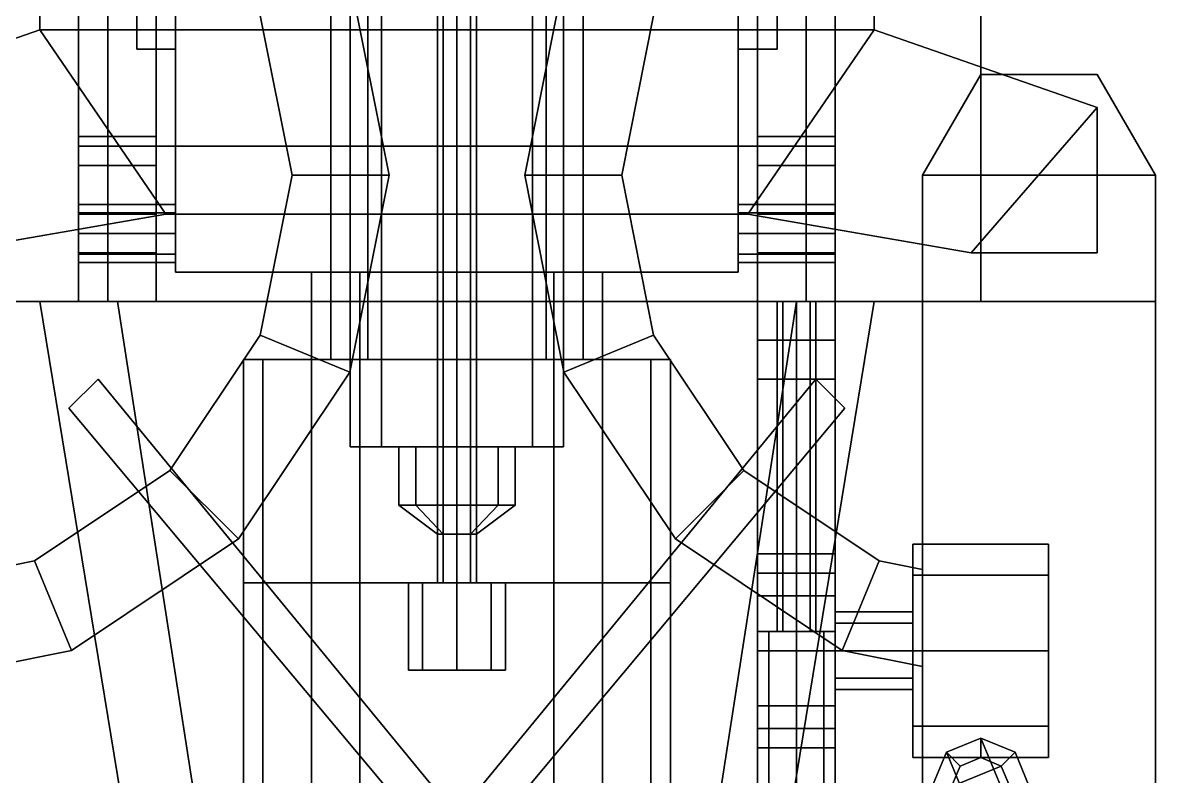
# Model space of a CAD drawing. Header units: millimetres. Extents: x -1.4 to 1.4, y -4.7 to 34.3.
# Drawn here: x -0.448 to 0.72, y -0.989 to -0.213 of the extents above; entities that cross this region are included whole.
import ezdxf

# ---------------------------------------------------------------- set-up
doc = ezdxf.new("R2010")
doc.units = ezdxf.units.MM
for name, color, linetype in [('barrel', 1, 'Continuous'), ('limber', 2, 'Continuous'), ('sleeve', 5, 'Continuous'), ('trail1', 6, 'Continuous'), ('trail2', 6, 'Continuous'), ('turret', 2, 'Continuous')]:
    doc.layers.add(name, color=color, linetype=linetype)

msp = doc.modelspace()

# ---------------------------------------------------------------- linework, layer by layer
for points in [[(-0.43, 0.27, 0.4), (-0.43, -0.22, 0.4), (-0.43, -0.22, 0.91), (-0.43, 0.27, 0.91)], [(0.43, 0.27, 0.4), (0.43, -0.22, 0.4), (-0.43, -0.22, 0.4), (-0.43, 0.27, 0.4)], [(-0.43, 0.27, 0.91), (-0.43, -0.22, 0.91), (0.43, -0.22, 0.91), (0.43, 0.27, 0.91)], [(0.43, -0.22, 0.91), (0.43, -0.22, 0.4), (0.43, 0.27, 0.4), (0.43, 0.27, 0.91)], [(-0.43, -0.22, 0.82), (-0.43, -0.22, 0.49), (-0.66, -0.3, 0.49), (-0.66, -0.3, 0.82)], [(-0.43, -0.22, 0.82), (-0.66, -0.3, 0.82), (-0.53, -0.45, 0.82), (-0.3, -0.41, 0.82)], [(-0.66, -0.3, 0.49), (-0.43, -0.22, 0.49), (-0.3, -0.41, 0.49), (-0.53, -0.45, 0.49)], [(-0.43, -0.22, 0.91), (-0.43, -0.22, 0.82), (-0.3, -0.41, 0.82), (-0.3, -0.41, 0.91)], [(-0.43, -0.22, 0.49), (-0.43, -0.22, 0.4), (-0.3, -0.41, 0.4), (-0.3, -0.41, 0.49)], [(-0.43, -0.22, 0.91), (-0.3, -0.41, 0.91), (0.3, -0.41, 0.91), (0.43, -0.22, 0.91)], [(-0.3, -0.41, 0.4), (-0.43, -0.22, 0.4), (0.43, -0.22, 0.4), (0.3, -0.41, 0.4)], [(0.43, -0.22, 0.82), (0.43, -0.22, 0.91), (0.3, -0.41, 0.91), (0.3, -0.41, 0.82)], [(0.43, -0.22, 0.4), (0.43, -0.22, 0.49), (0.3, -0.41, 0.49), (0.3, -0.41, 0.4)], [(0.66, -0.3, 0.82), (0.43, -0.22, 0.82), (0.3, -0.41, 0.82), (0.53, -0.45, 0.82)], [(0.43, -0.22, 0.49), (0.66, -0.3, 0.49), (0.53, -0.45, 0.49), (0.3, -0.41, 0.49)], [(0.43, -0.22, 0.49), (0.43, -0.22, 0.82), (0.66, -0.3, 0.82), (0.66, -0.3, 0.49)], [(0.66, -0.45, 0.82), (0.66, -0.3, 0.82), (0.53, -0.45, 0.82), (0.66, -0.45, 0.82)], [(0.66, -0.3, 0.49), (0.66, -0.45, 0.49), (0.66, -0.45, 0.49), (0.53, -0.45, 0.49)], [(0.66, -0.3, 0.49), (0.66, -0.3, 0.82), (0.66, -0.45, 0.82), (0.66, -0.45, 0.49)], [(-0.53, -0.45, 0.82), (-0.53, -0.45, 0.49), (-0.3, -0.41, 0.49), (-0.3, -0.41, 0.82)], [(-0.3, -0.41, 0.91), (-0.3, -0.41, 0.4), (0.3, -0.41, 0.4), (0.3, -0.41, 0.91)], [(0.53, -0.45, 0.49), (0.53, -0.45, 0.82), (0.3, -0.41, 0.82), (0.3, -0.41, 0.49)], [(0.66, -0.45, 0.49), (0.66, -0.45, 0.82), (0.53, -0.45, 0.82), (0.53, -0.45, 0.49)]]:
    msp.add_3dface(points)
at = {"layer": 'barrel'}
for points in [[(-0.0919, 0.27, 1.6519), (-0.13, 0.27, 1.56), (-0.13, -0.56, 1.56), (-0.0919, -0.56, 1.6519)], [(-0.13, 0.27, 1.56), (-0.0919, 0.27, 1.4681), (-0.0919, -0.56, 1.4681), (-0.13, -0.56, 1.56)], [(0, 0.27, 1.69), (-0.0919, 0.27, 1.6519), (-0.0919, -0.56, 1.6519), (0, -0.56, 1.69)], [(-0.0919, 0.27, 1.4681), (0, 0.27, 1.43), (0, -0.56, 1.43), (-0.0919, -0.56, 1.4681)], [(0.0919, 0.27, 1.6519), (0, 0.27, 1.69), (0, -0.56, 1.69), (0.0919, -0.56, 1.6519)], [(0, 0.27, 1.43), (0.0919, 0.27, 1.4681), (0.0919, -0.56, 1.4681), (0, -0.56, 1.43)], [(0.13, 0.27, 1.56), (0.0919, 0.27, 1.6519), (0.0919, -0.56, 1.6519), (0.13, -0.56, 1.56)], [(0.0919, 0.27, 1.4681), (0.13, 0.27, 1.56), (0.13, -0.56, 1.56), (0.0919, -0.56, 1.4681)], [(-0.0141, 0.21, 1.8641), (-0.02, 0.21, 1.85), (-0.02, -0.79, 1.85), (-0.0141, -0.79, 1.8641)], [(-0.02, 0.21, 1.85), (-0.0141, 0.21, 1.8359), (-0.0141, -0.79, 1.8359), (-0.02, -0.79, 1.85)], [(-0.0141, 0.21, 1.2141), (-0.02, 0.21, 1.2), (-0.02, -0.79, 1.2), (-0.0141, -0.79, 1.2141)], [(-0.02, 0.21, 1.2), (-0.0141, 0.21, 1.1859), (-0.0141, -0.79, 1.1859), (-0.02, -0.79, 1.2)], [(0, 0.21, 1.87), (-0.0141, 0.21, 1.8641), (-0.0141, -0.79, 1.8641), (0, -0.79, 1.87)], [(-0.0141, 0.21, 1.8359), (0, 0.21, 1.83), (0, -0.79, 1.83), (-0.0141, -0.79, 1.8359)], [(0, 0.21, 1.22), (-0.0141, 0.21, 1.2141), (-0.0141, -0.79, 1.2141), (0, -0.79, 1.22)], [(-0.0141, 0.21, 1.1859), (0, 0.21, 1.18), (0, -0.79, 1.18), (-0.0141, -0.79, 1.1859)], [(0.0141, 0.21, 1.8641), (0, 0.21, 1.87), (0, -0.79, 1.87), (0.0141, -0.79, 1.8641)], [(0, 0.21, 1.83), (0.0141, 0.21, 1.8359), (0.0141, -0.79, 1.8359), (0, -0.79, 1.83)], [(0.0141, 0.21, 1.2141), (0, 0.21, 1.22), (0, -0.79, 1.22), (0.0141, -0.79, 1.2141)], [(0, 0.21, 1.18), (0.0141, 0.21, 1.1859), (0.0141, -0.79, 1.1859), (0, -0.79, 1.18)], [(0.02, 0.21, 1.85), (0.0141, 0.21, 1.8641), (0.0141, -0.79, 1.8641), (0.02, -0.79, 1.85)], [(0.0141, 0.21, 1.8359), (0.02, 0.21, 1.85), (0.02, -0.79, 1.85), (0.0141, -0.79, 1.8359)], [(0.02, 0.21, 1.2), (0.0141, 0.21, 1.2141), (0.0141, -0.79, 1.2141), (0.02, -0.79, 1.2)], [(0.0141, 0.21, 1.1859), (0.02, 0.21, 1.2), (0.02, -0.79, 1.2), (0.0141, -0.79, 1.1859)], [(-0.22, -0.56, 1.39), (-0.22, -0.79, 1.35), (-0.22, -0.79, 1.71), (-0.22, -0.56, 1.68)], [(-0.2, -0.56, 1.37), (-0.2, -0.79, 1.33), (-0.22, -0.79, 1.35), (-0.22, -0.56, 1.39)], [(-0.2, -0.56, 1.7), (-0.2, -0.56, 1.37), (-0.22, -0.56, 1.39), (-0.22, -0.56, 1.68)], [(-0.22, -0.56, 1.68), (-0.22, -0.79, 1.71), (-0.2, -0.79, 1.73), (-0.2, -0.56, 1.7)], [(0.2, -0.56, 1.7), (0.2, -0.56, 1.37), (-0.2, -0.56, 1.37), (-0.2, -0.56, 1.7)], [(0.2, -0.56, 1.37), (0.2, -0.79, 1.33), (-0.2, -0.79, 1.33), (-0.2, -0.56, 1.37)], [(-0.2, -0.56, 1.7), (-0.2, -0.79, 1.73), (0.2, -0.79, 1.73), (0.2, -0.56, 1.7)], [(0.22, -0.56, 1.39), (0.22, -0.79, 1.35), (0.2, -0.79, 1.33), (0.2, -0.56, 1.37)], [(0.2, -0.56, 1.37), (0.2, -0.56, 1.7), (0.22, -0.56, 1.68), (0.22, -0.56, 1.39)], [(0.2, -0.56, 1.7), (0.2, -0.79, 1.73), (0.22, -0.79, 1.71), (0.22, -0.56, 1.68)], [(0.22, -0.56, 1.68), (0.22, -0.79, 1.71), (0.22, -0.79, 1.35), (0.22, -0.56, 1.39)], [(-0.22, -0.79, 1.35), (-0.22, -1.19, 1.35), (-0.22, -1.19, 1.71), (-0.22, -0.79, 1.71)], [(-0.2, -0.79, 1.33), (-0.2, -1.19, 1.33), (-0.22, -1.19, 1.35), (-0.22, -0.79, 1.35)], [(-0.22, -0.79, 1.71), (-0.22, -1.19, 1.71), (-0.2, -1.19, 1.73), (-0.2, -0.79, 1.73)], [(0.2, -0.79, 1.33), (0.2, -1.19, 1.33), (-0.2, -1.19, 1.33), (-0.2, -0.79, 1.33)], [(-0.2, -0.79, 1.73), (-0.2, -1.19, 1.73), (0.2, -1.19, 1.73), (0.2, -0.79, 1.73)], [(-0.05, -0.79, 1.73), (-0.05, -0.88, 1.73), (-0.05, -0.88, 1.88), (-0.05, -0.79, 1.88)], [(-0.05, -0.79, 1.88), (-0.05, -0.88, 1.88), (0.05, -0.88, 1.88), (0.05, -0.79, 1.88)], [(0.05, -0.79, 1.88), (0.05, -0.79, 1.73), (-0.05, -0.79, 1.73), (-0.05, -0.79, 1.88)], [(-0.0354, -0.79, 1.9154), (-0.05, -0.79, 1.88), (-0.05, -0.88, 1.88), (-0.0354, -0.88, 1.9154)], [(-0.05, -0.79, 1.11), (-0.05, -0.88, 1.11), (-0.05, -0.88, 1.33), (-0.05, -0.79, 1.33)], [(0.05, -0.79, 1.33), (0.05, -0.79, 1.11), (-0.05, -0.79, 1.11), (-0.05, -0.79, 1.33)], [(0.05, -0.79, 1.11), (0.05, -0.88, 1.11), (-0.05, -0.88, 1.11), (-0.05, -0.79, 1.11)], [(0.0354, -0.79, 1.9154), (0.05, -0.79, 1.88), (-0.05, -0.79, 1.88), (-0.0354, -0.79, 1.9154)], [(0, -0.79, 1.93), (-0.0354, -0.79, 1.9154), (-0.0354, -0.88, 1.9154), (0, -0.88, 1.93)], [(0, -0.79, 1.93), (0.0354, -0.79, 1.9154), (-0.0354, -0.79, 1.9154), (0, -0.79, 1.93)], [(0.0354, -0.79, 1.9154), (0, -0.79, 1.93), (0, -0.88, 1.93), (0.0354, -0.88, 1.9154)], [(0.05, -0.79, 1.88), (0.0354, -0.79, 1.9154), (0.0354, -0.88, 1.9154), (0.05, -0.88, 1.88)], [(0.05, -0.88, 1.88), (0.05, -0.88, 1.73), (0.05, -0.79, 1.73), (0.05, -0.79, 1.88)], [(0.05, -0.88, 1.33), (0.05, -0.88, 1.11), (0.05, -0.79, 1.11), (0.05, -0.79, 1.33)], [(0.22, -0.79, 1.35), (0.22, -1.19, 1.35), (0.2, -1.19, 1.33), (0.2, -0.79, 1.33)], [(0.2, -0.79, 1.73), (0.2, -1.19, 1.73), (0.22, -1.19, 1.71), (0.22, -0.79, 1.71)], [(0.22, -0.79, 1.71), (0.22, -1.19, 1.71), (0.22, -1.19, 1.35), (0.22, -0.79, 1.35)], [(-0.05, -0.88, 1.88), (-0.05, -0.88, 1.73), (0.05, -0.88, 1.73), (0.05, -0.88, 1.88)], [(-0.05, -0.88, 1.33), (-0.05, -0.88, 1.11), (0.05, -0.88, 1.11), (0.05, -0.88, 1.33)], [(-0.0354, -0.88, 1.9154), (-0.05, -0.88, 1.88), (0.05, -0.88, 1.88), (0.0354, -0.88, 1.9154)], [(0, -0.88, 1.93), (-0.0354, -0.88, 1.9154), (0.0354, -0.88, 1.9154), (0, -0.88, 1.93)]]:
    msp.add_3dface(points, dxfattribs=at)
at = {"layer": 'limber'}
for points in [[(-0.54, 0.5, 1.01), (-0.54, -0.5, 1.01), (0.54, -0.5, 1.01), (0.54, 0.5, 1.01)], [(0.36, 0.5, 0.83), (0.36, -0.5, 0.83), (-0.36, -0.5, 0.83), (-0.36, 0.5, 0.83)], [(-0.36, 0.5, 0.83), (-0.36, -0.5, 0.83), (-0.36, -0.05, 0.67), (-0.36, 0.05, 0.67)], [(0.36, 0.05, 0.67), (0.36, -0.05, 0.67), (0.36, -0.5, 0.83), (0.36, 0.5, 0.83)], [(0.54, -0.5, 1.01), (0.54, -0.5, 0.83), (0.54, 0.5, 0.83), (0.54, 0.5, 1.01)], [(0.54, 0.5, 0.83), (0.54, -0.5, 0.83), (0.54, -0.05, 0.67), (0.54, 0.05, 0.67)], [(-0.54, -0.05, 0.67), (-0.36, -0.05, 0.67), (-0.36, -0.5, 0.83), (-0.54, -0.5, 0.83)], [(0.36, -0.05, 0.67), (0.54, -0.05, 0.67), (0.54, -0.5, 0.83), (0.36, -0.5, 0.83)], [(-0.54, -0.5, 1.01), (-0.54, -0.5, 0.83), (0.54, -0.5, 0.83), (0.54, -0.5, 1.01)], [(-0.33, -1.11, 0.85), (-0.33, -1.11, 1), (-0.43, -0.5, 1), (-0.43, -0.5, 0.85)], [(-0.43, -0.5, 1), (-0.33, -1.11, 1), (-0.26, -1.08, 1), (-0.35, -0.5, 1)], [(-0.35, -0.5, 0.85), (-0.26, -1.08, 0.85), (-0.33, -1.11, 0.85), (-0.43, -0.5, 0.85)], [(-0.35, -0.5, 1), (-0.26, -1.08, 1), (-0.26, -1.08, 0.85), (-0.35, -0.5, 0.85)], [(0.35, -0.5, 1), (0.26, -1.08, 1), (0.33, -1.11, 1), (0.43, -0.5, 1)], [(0.43, -0.5, 0.85), (0.33, -1.11, 0.85), (0.26, -1.08, 0.85), (0.35, -0.5, 0.85)], [(0.35, -0.5, 0.85), (0.26, -1.08, 0.85), (0.26, -1.08, 1), (0.35, -0.5, 1)], [(0.33, -1.11, 1), (0.33, -1.11, 0.85), (0.43, -0.5, 0.85), (0.43, -0.5, 1)], [(-0.37, -0.58, 1), (0, -1.03, 1), (-0.04, -1.04, 1), (-0.4, -0.61, 1)], [(-0.4, -0.61, 1), (-0.4, -0.61, 1.05), (-0.37, -0.58, 1.05), (-0.37, -0.58, 1)], [(-0.4, -0.61, 1.05), (-0.04, -1.04, 1.05), (0, -1.03, 1.05), (-0.37, -0.58, 1.05)], [(-0.37, -0.58, 1.05), (0, -1.03, 1.05), (0, -1.03, 1), (-0.37, -0.58, 1)], [(0.37, -0.58, 1.05), (0, -1.03, 1.05), (0.04, -1.04, 1.05), (0.4, -0.61, 1.05)], [(0.37, -0.58, 1), (0, -1.03, 1), (0, -1.03, 1.05), (0.37, -0.58, 1.05)], [(0.4, -0.61, 1), (0.04, -1.04, 1), (0, -1.03, 1), (0.37, -0.58, 1)], [(0.4, -0.61, 1.05), (0.4, -0.61, 1), (0.37, -0.58, 1), (0.37, -0.58, 1.05)], [(-0.04, -1.04, 1), (-0.04, -1.04, 1.05), (-0.4, -0.61, 1.05), (-0.4, -0.61, 1)], [(0.04, -1.04, 1.05), (0.04, -1.04, 1), (0.4, -0.61, 1), (0.4, -0.61, 1.05)]]:
    msp.add_3dface(points, dxfattribs=at)
at = {"layer": 'sleeve'}
for points in [[(-0.0778, 0.76, 1.9678), (-0.11, 0.76, 1.89), (-0.11, -0.65, 1.89), (-0.0778, -0.65, 1.9678)], [(0, 0.76, 2), (-0.0778, 0.76, 1.9678), (-0.0778, -0.65, 1.9678), (0, -0.65, 2)], [(0.0778, 0.76, 1.9678), (0, 0.76, 2), (0, -0.65, 2), (0.0778, -0.65, 1.9678)], [(0.11, 0.76, 1.89), (0.0778, 0.76, 1.9678), (0.0778, -0.65, 1.9678), (0.11, -0.65, 1.89)], [(-0.33, -0.16, 1.71), (-0.33, -0.24, 1.71), (-0.29, -0.24, 1.71), (-0.29, -0.16, 1.71)], [(-0.29, -0.16, 1.6), (-0.29, -0.24, 1.69), (-0.33, -0.24, 1.69), (-0.33, -0.16, 1.6)], [(-0.33, -0.16, 1.6), (-0.33, -0.24, 1.69), (-0.33, -0.24, 1.71), (-0.33, -0.16, 1.71)], [(-0.29, -0.16, 1.06), (-0.29, -0.47, 1.06), (-0.29, -0.47, 1.78), (-0.29, -0.16, 1.78)], [(-0.29, -0.16, 1.78), (-0.29, -0.47, 1.78), (-0.11, -0.47, 1.89), (-0.11, -0.16, 1.89)], [(0.29, -0.16, 1.06), (0.29, -0.47, 1.06), (-0.29, -0.47, 1.06), (-0.29, -0.16, 1.06)], [(0.11, -0.16, 1.89), (0.11, -0.47, 1.89), (0.29, -0.47, 1.78), (0.29, -0.16, 1.78)], [(0.29, -0.47, 1.78), (0.29, -0.47, 1.06), (0.29, -0.16, 1.06), (0.29, -0.16, 1.78)], [(0.29, -0.16, 1.71), (0.29, -0.24, 1.71), (0.33, -0.24, 1.71), (0.33, -0.16, 1.71)], [(0.33, -0.16, 1.6), (0.33, -0.24, 1.69), (0.29, -0.24, 1.69), (0.29, -0.16, 1.6)], [(0.33, -0.24, 1.71), (0.33, -0.24, 1.69), (0.33, -0.16, 1.6), (0.33, -0.16, 1.71)], [(-0.33, -0.24, 1.71), (-0.33, -0.24, 1.69), (-0.29, -0.24, 1.69), (-0.29, -0.24, 1.71)], [(0.29, -0.24, 1.71), (0.29, -0.24, 1.69), (0.33, -0.24, 1.69), (0.33, -0.24, 1.71)], [(-0.29, -0.4088, 1.5412), (-0.29, -0.4, 1.52), (-0.39, -0.4, 1.52), (-0.39, -0.4088, 1.5412)], [(-0.29, -0.4, 1.52), (-0.29, -0.4088, 1.4988), (-0.39, -0.4088, 1.4988), (-0.39, -0.4, 1.52)], [(-0.39, -0.43, 1.55), (-0.39, -0.4088, 1.5412), (-0.39, -0.4, 1.52), (-0.39, -0.4512, 1.5412)], [(-0.39, -0.4512, 1.5412), (-0.39, -0.4, 1.52), (-0.39, -0.4088, 1.4988), (-0.39, -0.46, 1.52)], [(0.29, -0.4088, 1.4988), (0.29, -0.4, 1.52), (0.39, -0.4, 1.52), (0.39, -0.4088, 1.4988)], [(0.29, -0.4, 1.52), (0.29, -0.4088, 1.5412), (0.39, -0.4088, 1.5412), (0.39, -0.4, 1.52)], [(0.39, -0.4, 1.52), (0.39, -0.4512, 1.4988), (0.39, -0.43, 1.49), (0.39, -0.4088, 1.4988)], [(0.39, -0.4088, 1.5412), (0.39, -0.46, 1.52), (0.39, -0.4512, 1.4988), (0.39, -0.4, 1.52)], [(-0.29, -0.43, 1.55), (-0.29, -0.4088, 1.5412), (-0.39, -0.4088, 1.5412), (-0.39, -0.43, 1.55)], [(-0.29, -0.4088, 1.4988), (-0.29, -0.43, 1.49), (-0.39, -0.43, 1.49), (-0.39, -0.4088, 1.4988)], [(-0.39, -0.46, 1.52), (-0.39, -0.4088, 1.4988), (-0.39, -0.43, 1.49), (-0.39, -0.4512, 1.4988)], [(0.29, -0.43, 1.49), (0.29, -0.4088, 1.4988), (0.39, -0.4088, 1.4988), (0.39, -0.43, 1.49)], [(0.29, -0.4088, 1.5412), (0.29, -0.43, 1.55), (0.39, -0.43, 1.55), (0.39, -0.4088, 1.5412)], [(0.39, -0.43, 1.55), (0.39, -0.4512, 1.5412), (0.39, -0.46, 1.52), (0.39, -0.4088, 1.5412)], [(-0.29, -0.4512, 1.5412), (-0.29, -0.43, 1.55), (-0.39, -0.43, 1.55), (-0.39, -0.4512, 1.5412)], [(-0.29, -0.43, 1.49), (-0.29, -0.4512, 1.4988), (-0.39, -0.4512, 1.4988), (-0.39, -0.43, 1.49)], [(0.29, -0.4512, 1.4988), (0.29, -0.43, 1.49), (0.39, -0.43, 1.49), (0.39, -0.4512, 1.4988)], [(0.29, -0.43, 1.55), (0.29, -0.4512, 1.5412), (0.39, -0.4512, 1.5412), (0.39, -0.43, 1.55)], [(-0.29, -0.46, 1.52), (-0.29, -0.4512, 1.5412), (-0.39, -0.4512, 1.5412), (-0.39, -0.46, 1.52)], [(-0.29, -0.4512, 1.4988), (-0.29, -0.46, 1.52), (-0.39, -0.46, 1.52), (-0.39, -0.4512, 1.4988)], [(0.29, -0.46, 1.52), (0.29, -0.4512, 1.4988), (0.39, -0.4512, 1.4988), (0.39, -0.46, 1.52)], [(0.29, -0.4512, 1.5412), (0.29, -0.46, 1.52), (0.39, -0.46, 1.52), (0.39, -0.4512, 1.5412)], [(-0.29, -0.47, 1.78), (-0.29, -0.47, 1.06), (0.29, -0.47, 1.06), (0.29, -0.47, 1.78)], [(-0.29, -0.47, 1.78), (-0.0778, -0.47, 1.8122), (-0.0778, -0.47, 1.8122), (-0.11, -0.47, 1.89)], [(-0.29, -0.47, 1.78), (0, -0.47, 1.78), (0, -0.47, 1.78), (-0.0778, -0.47, 1.8122)], [(-0.15, -0.47, 1.06), (-0.15, -2.2, 1.06), (-0.15, -2.2, 1.11), (-0.15, -0.47, 1.11)], [(0.15, -0.47, 1.06), (0.15, -2.2, 1.06), (-0.15, -2.2, 1.06), (-0.15, -0.47, 1.06)], [(-0.15, -0.47, 1.11), (-0.15, -2.2, 1.11), (-0.15, -2.24, 1.24), (-0.15, -0.47, 1.29)], [(-0.15, -0.47, 1.29), (-0.15, -2.24, 1.24), (-0.15, -2.24, 1.29), (-0.15, -0.47, 1.29)], [(-0.15, -2.24, 1.29), (-0.1, -2.24, 1.29), (-0.1, -0.47, 1.29), (-0.15, -0.47, 1.29)], [(-0.11, -0.47, 1.89), (-0.0778, -0.47, 1.8122), (-0.0778, -0.65, 1.8122), (-0.11, -0.65, 1.89)], [(-0.1, -0.47, 1.11), (-0.1, -2.2, 1.11), (0.1, -2.2, 1.11), (0.1, -0.47, 1.11)], [(-0.1, -0.47, 1.29), (-0.1, -2.24, 1.24), (-0.1, -2.2, 1.11), (-0.1, -0.47, 1.11)], [(-0.1, -0.47, 1.29), (-0.1, -2.24, 1.29), (-0.1, -2.24, 1.24), (-0.1, -0.47, 1.29)], [(-0.0778, -0.47, 1.8122), (0, -0.47, 1.78), (0, -0.65, 1.78), (-0.0778, -0.65, 1.8122)], [(0, -0.47, 1.78), (0.0778, -0.47, 1.8122), (0.0778, -0.65, 1.8122), (0, -0.65, 1.78)], [(0, -0.47, 1.78), (0.29, -0.47, 1.78), (0.29, -0.47, 1.78), (0.0778, -0.47, 1.8122)], [(0.0778, -0.47, 1.8122), (0.11, -0.47, 1.89), (0.11, -0.65, 1.89), (0.0778, -0.65, 1.8122)], [(0.0778, -0.47, 1.8122), (0.29, -0.47, 1.78), (0.29, -0.47, 1.78), (0.11, -0.47, 1.89)], [(0.1, -2.24, 1.29), (0.15, -2.24, 1.29), (0.15, -0.47, 1.29), (0.1, -0.47, 1.29)], [(0.1, -0.47, 1.29), (0.1, -2.24, 1.24), (0.1, -2.24, 1.29), (0.1, -0.47, 1.29)], [(0.1, -0.47, 1.11), (0.1, -2.2, 1.11), (0.1, -2.24, 1.24), (0.1, -0.47, 1.29)], [(0.15, -2.2, 1.11), (0.15, -2.2, 1.06), (0.15, -0.47, 1.06), (0.15, -0.47, 1.11)], [(0.15, -0.47, 1.29), (0.15, -2.24, 1.29), (0.15, -2.24, 1.24), (0.15, -0.47, 1.29)], [(0.15, -0.47, 1.29), (0.15, -2.24, 1.24), (0.15, -2.2, 1.11), (0.15, -0.47, 1.11)], [(-0.06, -0.65, 1.85), (-0.0424, -0.65, 1.8924), (-0.0778, -0.65, 1.9678), (-0.11, -0.65, 1.89)], [(-0.0424, -0.65, 1.8076), (-0.06, -0.65, 1.85), (-0.11, -0.65, 1.89), (-0.0778, -0.65, 1.8122)], [(-0.0424, -0.65, 1.8924), (0, -0.65, 1.91), (0, -0.65, 2), (-0.0778, -0.65, 1.9678)], [(0, -0.65, 1.79), (-0.0424, -0.65, 1.8076), (-0.0778, -0.65, 1.8122), (0, -0.65, 1.78)], [(-0.0424, -0.71, 1.8076), (-0.06, -0.71, 1.85), (-0.06, -0.65, 1.85), (-0.0424, -0.65, 1.8076)], [(-0.06, -0.71, 1.85), (-0.0424, -0.71, 1.8924), (-0.0424, -0.65, 1.8924), (-0.06, -0.65, 1.85)], [(0, -0.71, 1.79), (-0.0424, -0.71, 1.8076), (-0.0424, -0.65, 1.8076), (0, -0.65, 1.79)], [(-0.0424, -0.71, 1.8924), (0, -0.71, 1.91), (0, -0.65, 1.91), (-0.0424, -0.65, 1.8924)], [(0.0424, -0.65, 1.8076), (0, -0.65, 1.79), (0, -0.65, 1.78), (0.0778, -0.65, 1.8122)], [(0, -0.65, 1.91), (0.0424, -0.65, 1.8924), (0.0778, -0.65, 1.9678), (0, -0.65, 2)], [(0.0424, -0.71, 1.8076), (0, -0.71, 1.79), (0, -0.65, 1.79), (0.0424, -0.65, 1.8076)], [(0, -0.71, 1.91), (0.0424, -0.71, 1.8924), (0.0424, -0.65, 1.8924), (0, -0.65, 1.91)], [(0.06, -0.65, 1.85), (0.0424, -0.65, 1.8076), (0.0778, -0.65, 1.8122), (0.11, -0.65, 1.89)], [(0.0424, -0.65, 1.8924), (0.06, -0.65, 1.85), (0.11, -0.65, 1.89), (0.0778, -0.65, 1.9678)], [(0.06, -0.71, 1.85), (0.0424, -0.71, 1.8076), (0.0424, -0.65, 1.8076), (0.06, -0.65, 1.85)], [(0.0424, -0.71, 1.8924), (0.06, -0.71, 1.85), (0.06, -0.65, 1.85), (0.0424, -0.65, 1.8924)], [(-0.0424, -0.71, 1.8924), (-0.06, -0.71, 1.85), (-0.02, -0.74, 1.85), (-0.0141, -0.74, 1.8641)], [(-0.06, -0.71, 1.85), (-0.0424, -0.71, 1.8076), (-0.0141, -0.74, 1.8359), (-0.02, -0.74, 1.85)], [(0, -0.71, 1.91), (-0.0424, -0.71, 1.8924), (-0.0141, -0.74, 1.8641), (0, -0.74, 1.87)], [(-0.0424, -0.71, 1.8076), (0, -0.71, 1.79), (0, -0.74, 1.83), (-0.0141, -0.74, 1.8359)], [(0.0424, -0.71, 1.8924), (0, -0.71, 1.91), (0, -0.74, 1.87), (0.0141, -0.74, 1.8641)], [(0, -0.71, 1.79), (0.0424, -0.71, 1.8076), (0.0141, -0.74, 1.8359), (0, -0.74, 1.83)], [(0.06, -0.71, 1.85), (0.0424, -0.71, 1.8924), (0.0141, -0.74, 1.8641), (0.02, -0.74, 1.85)], [(0.0424, -0.71, 1.8076), (0.06, -0.71, 1.85), (0.02, -0.74, 1.85), (0.0141, -0.74, 1.8359)]]:
    msp.add_3dface(points, dxfattribs=at)
at = {"layer": 'trail1'}
for points in [[(0.1103, -0.1672, 0.51), (0.07, -0.37, 0.51), (0.07, -0.37, 0.61), (0.1103, -0.1672, 0.61)], [(0.2027, -0.2054, 0.61), (0.17, -0.37, 0.61), (0.07, -0.37, 0.61), (0.1103, -0.1672, 0.61)], [(0.2027, -0.2054, 0.51), (0.17, -0.37, 0.51), (0.07, -0.37, 0.51), (0.1103, -0.1672, 0.51)], [(0.2027, -0.2054, 0.51), (0.17, -0.37, 0.51), (0.17, -0.37, 0.61), (0.2027, -0.2054, 0.61)], [(0.54, -0.2661, 0.82), (0.48, -0.37, 0.82), (0.48, -0.37, 0.91), (0.54, -0.2661, 0.91)], [(0.54, -0.2661, 0.91), (0.48, -0.37, 0.91), (0.72, -0.37, 0.91), (0.66, -0.2661, 0.91)], [(0.66, -0.2661, 0.82), (0.72, -0.37, 0.82), (0.48, -0.37, 0.82), (0.54, -0.2661, 0.82)], [(0.66, -0.2661, 0.4), (0.72, -0.37, 0.4), (0.48, -0.37, 0.4), (0.54, -0.2661, 0.4)], [(0.54, -0.2661, 0.49), (0.48, -0.37, 0.49), (0.72, -0.37, 0.49), (0.66, -0.2661, 0.49)], [(0.54, -0.2661, 0.49), (0.54, -0.2661, 0.4), (0.48, -0.37, 0.4), (0.48, -0.37, 0.49)], [(0.66, -0.2661, 0.82), (0.54, -0.2661, 0.82), (0.54, -0.2661, 0.91), (0.66, -0.2661, 0.91)], [(0.66, -0.2661, 0.49), (0.66, -0.2661, 0.4), (0.54, -0.2661, 0.4), (0.54, -0.2661, 0.49)], [(0.72, -0.37, 0.82), (0.66, -0.2661, 0.82), (0.66, -0.2661, 0.91), (0.72, -0.37, 0.91)], [(0.72, -0.37, 0.49), (0.72, -0.37, 0.4), (0.66, -0.2661, 0.4), (0.66, -0.2661, 0.49)], [(0.07, -0.37, 0.51), (0.1103, -0.5728, 0.51), (0.1103, -0.5728, 0.61), (0.07, -0.37, 0.61)], [(0.17, -0.37, 0.61), (0.2027, -0.5346, 0.61), (0.1103, -0.5728, 0.61), (0.07, -0.37, 0.61)], [(0.17, -0.37, 0.51), (0.2027, -0.5346, 0.51), (0.1103, -0.5728, 0.51), (0.07, -0.37, 0.51)], [(0.17, -0.37, 0.51), (0.2027, -0.5346, 0.51), (0.2027, -0.5346, 0.61), (0.17, -0.37, 0.61)], [(0.48, -0.37, 0.82), (0.48, -0.5, 0.82), (0.48, -0.5, 0.91), (0.48, -0.37, 0.91)], [(0.72, -0.37, 0.82), (0.72, -0.5, 0.82), (0.48, -0.5, 0.82), (0.48, -0.37, 0.82)], [(0.48, -0.37, 0.91), (0.48, -0.5, 0.91), (0.72, -0.5, 0.91), (0.72, -0.37, 0.91)], [(0.48, -0.37, 0.4), (0.48, -0.5, 0.4), (0.48, -0.5, 0.49), (0.48, -0.37, 0.49)], [(0.72, -0.37, 0.4), (0.72, -0.5, 0.4), (0.48, -0.5, 0.4), (0.48, -0.37, 0.4)], [(0.48, -0.37, 0.49), (0.48, -0.5, 0.49), (0.72, -0.5, 0.49), (0.72, -0.37, 0.49)], [(0.72, -0.5, 0.91), (0.72, -0.5, 0.82), (0.72, -0.37, 0.82), (0.72, -0.37, 0.91)], [(0.72, -0.5, 0.49), (0.72, -0.5, 0.4), (0.72, -0.37, 0.4), (0.72, -0.37, 0.49)], [(0.48, -0.5, 0.4), (0.48, -4.11, -0.02), (0.48, -4.11, 0.21), (0.48, -0.5, 0.91)], [(0.72, -0.5, 0.82), (0.72, -0.5, 0.49), (0.48, -0.5, 0.49), (0.48, -0.5, 0.82)], [(0.72, -0.5, 0.4), (0.72, -4.11, -0.02), (0.48, -4.11, -0.02), (0.48, -0.5, 0.4)], [(0.48, -0.5, 0.91), (0.48, -4.11, 0.21), (0.72, -4.11, 0.21), (0.72, -0.5, 0.91)], [(0.72, -4.11, 0.21), (0.72, -4.11, -0.02), (0.72, -0.5, 0.4), (0.72, -0.5, 0.91)], [(0.2027, -0.5346, 0.61), (0.2959, -0.6741, 0.61), (0.2252, -0.7448, 0.61), (0.1103, -0.5728, 0.61)], [(0.2027, -0.5346, 0.51), (0.2959, -0.6741, 0.51), (0.2252, -0.7448, 0.51), (0.1103, -0.5728, 0.51)], [(0.2027, -0.5346, 0.51), (0.2959, -0.6741, 0.51), (0.2959, -0.6741, 0.61), (0.2027, -0.5346, 0.61)], [(0.1103, -0.5728, 0.51), (0.2252, -0.7448, 0.51), (0.2252, -0.7448, 0.61), (0.1103, -0.5728, 0.61)], [(0.2959, -0.6741, 0.61), (0.4354, -0.7673, 0.61), (0.3972, -0.8597, 0.61), (0.2252, -0.7448, 0.61)], [(0.2959, -0.6741, 0.51), (0.4354, -0.7673, 0.51), (0.3972, -0.8597, 0.51), (0.2252, -0.7448, 0.51)], [(0.2959, -0.6741, 0.51), (0.4354, -0.7673, 0.51), (0.4354, -0.7673, 0.61), (0.2959, -0.6741, 0.61)], [(0.2252, -0.7448, 0.51), (0.3972, -0.8597, 0.51), (0.3972, -0.8597, 0.61), (0.2252, -0.7448, 0.61)], [(0.4354, -0.7673, 0.61), (0.48, -0.7761, 0.61), (0.48, -0.8761, 0.61), (0.3972, -0.8597, 0.61)], [(0.4354, -0.7673, 0.51), (0.48, -0.7761, 0.51), (0.48, -0.8761, 0.51), (0.3972, -0.8597, 0.51)], [(0.4354, -0.7673, 0.51), (0.48, -0.7761, 0.51), (0.48, -0.7761, 0.61), (0.4354, -0.7673, 0.61)], [(0.3972, -0.8597, 0.51), (0.48, -0.8761, 0.51), (0.48, -0.8761, 0.61), (0.3972, -0.8597, 0.61)]]:
    msp.add_3dface(points, dxfattribs=at)
at = {"layer": 'trail2'}
for points in [[(-0.2027, -0.2054, 0.51), (-0.17, -0.37, 0.51), (-0.07, -0.37, 0.51), (-0.1103, -0.1672, 0.51)], [(-0.2027, -0.2054, 0.61), (-0.17, -0.37, 0.61), (-0.07, -0.37, 0.61), (-0.1103, -0.1672, 0.61)], [(-0.1103, -0.1672, 0.51), (-0.07, -0.37, 0.51), (-0.07, -0.37, 0.61), (-0.1103, -0.1672, 0.61)], [(-0.2027, -0.2054, 0.51), (-0.17, -0.37, 0.51), (-0.17, -0.37, 0.61), (-0.2027, -0.2054, 0.61)], [(-0.17, -0.37, 0.51), (-0.2027, -0.5346, 0.51), (-0.1103, -0.5728, 0.51), (-0.07, -0.37, 0.51)], [(-0.17, -0.37, 0.61), (-0.2027, -0.5346, 0.61), (-0.1103, -0.5728, 0.61), (-0.07, -0.37, 0.61)], [(-0.17, -0.37, 0.51), (-0.2027, -0.5346, 0.51), (-0.2027, -0.5346, 0.61), (-0.17, -0.37, 0.61)], [(-0.07, -0.37, 0.51), (-0.1103, -0.5728, 0.51), (-0.1103, -0.5728, 0.61), (-0.07, -0.37, 0.61)], [(-0.2027, -0.5346, 0.51), (-0.2959, -0.6741, 0.51), (-0.2252, -0.7448, 0.51), (-0.1103, -0.5728, 0.51)], [(-0.2027, -0.5346, 0.61), (-0.2959, -0.6741, 0.61), (-0.2252, -0.7448, 0.61), (-0.1103, -0.5728, 0.61)], [(-0.2027, -0.5346, 0.51), (-0.2959, -0.6741, 0.51), (-0.2959, -0.6741, 0.61), (-0.2027, -0.5346, 0.61)], [(-0.1103, -0.5728, 0.51), (-0.2252, -0.7448, 0.51), (-0.2252, -0.7448, 0.61), (-0.1103, -0.5728, 0.61)], [(-0.2959, -0.6741, 0.51), (-0.4354, -0.7673, 0.51), (-0.3972, -0.8597, 0.51), (-0.2252, -0.7448, 0.51)], [(-0.2959, -0.6741, 0.61), (-0.4354, -0.7673, 0.61), (-0.3972, -0.8597, 0.61), (-0.2252, -0.7448, 0.61)], [(-0.2959, -0.6741, 0.51), (-0.4354, -0.7673, 0.51), (-0.4354, -0.7673, 0.61), (-0.2959, -0.6741, 0.61)], [(-0.2252, -0.7448, 0.51), (-0.3972, -0.8597, 0.51), (-0.3972, -0.8597, 0.61), (-0.2252, -0.7448, 0.61)], [(-0.4354, -0.7673, 0.51), (-0.48, -0.7761, 0.51), (-0.48, -0.8761, 0.51), (-0.3972, -0.8597, 0.51)], [(-0.4354, -0.7673, 0.61), (-0.48, -0.7761, 0.61), (-0.48, -0.8761, 0.61), (-0.3972, -0.8597, 0.61)], [(-0.4354, -0.7673, 0.51), (-0.48, -0.7761, 0.51), (-0.48, -0.7761, 0.61), (-0.4354, -0.7673, 0.61)], [(-0.3972, -0.8597, 0.51), (-0.48, -0.8761, 0.51), (-0.48, -0.8761, 0.61), (-0.3972, -0.8597, 0.61)]]:
    msp.add_3dface(points, dxfattribs=at)
at = {"layer": 'turret'}
for points in [[(-0.39, 0.46, 0.91), (-0.39, -0.34, 0.91), (-0.39, -0.34, 0.95), (-0.39, 0.46, 0.95)], [(0.39, 0.46, 0.91), (0.39, -0.34, 0.91), (-0.39, -0.34, 0.91), (-0.39, 0.46, 0.91)], [(-0.39, -0.33, 1.48), (-0.31, -0.33, 1.48), (-0.31, 0.46, 0.95), (-0.39, 0.46, 0.95)], [(-0.39, 0.46, 0.95), (-0.39, -0.34, 0.95), (-0.39, -0.5, 1.48), (-0.39, -0.33, 1.48)], [(-0.31, 0.46, 0.95), (-0.31, -0.34, 0.95), (0.31, -0.34, 0.95), (0.31, 0.46, 0.95)], [(-0.31, -0.33, 1.48), (-0.31, -0.5, 1.48), (-0.31, -0.34, 0.95), (-0.31, 0.46, 0.95)], [(0.31, -0.33, 1.48), (0.39, -0.33, 1.48), (0.39, 0.46, 0.95), (0.31, 0.46, 0.95)], [(0.31, 0.46, 0.95), (0.31, -0.34, 0.95), (0.31, -0.5, 1.48), (0.31, -0.33, 1.48)], [(0.39, -0.34, 0.95), (0.39, -0.34, 0.91), (0.39, 0.46, 0.91), (0.39, 0.46, 0.95)], [(0.39, -0.33, 1.48), (0.39, -0.5, 1.48), (0.39, -0.34, 0.95), (0.39, 0.46, 0.95)], [(-0.39, -0.33, 1.48), (-0.39, -0.5, 1.48), (-0.39, -0.5, 1.55), (-0.39, -0.33, 1.55)], [(-0.39, -0.36, 1.55), (-0.31, -0.36, 1.55), (-0.31, -0.33, 1.55), (-0.39, -0.33, 1.55)], [(-0.39, -0.33, 1.55), (-0.31, -0.33, 1.55), (-0.31, -0.33, 1.48), (-0.39, -0.33, 1.48)], [(-0.31, -0.33, 1.55), (-0.31, -0.5, 1.55), (-0.31, -0.5, 1.48), (-0.31, -0.33, 1.48)], [(0.31, -0.33, 1.48), (0.31, -0.5, 1.48), (0.31, -0.5, 1.55), (0.31, -0.33, 1.55)], [(0.31, -0.36, 1.55), (0.39, -0.36, 1.55), (0.39, -0.33, 1.55), (0.31, -0.33, 1.55)], [(0.31, -0.33, 1.55), (0.39, -0.33, 1.55), (0.39, -0.33, 1.48), (0.31, -0.33, 1.48)], [(0.39, -0.33, 1.55), (0.39, -0.5, 1.55), (0.39, -0.5, 1.48), (0.39, -0.33, 1.48)], [(-0.39, -0.34, 0.95), (-0.39, -0.34, 0.91), (0.39, -0.34, 0.91), (0.39, -0.34, 0.95)], [(-0.39, -0.34, 0.95), (-0.31, -0.34, 0.95), (-0.31, -0.5, 1.48), (-0.39, -0.5, 1.48)], [(0.31, -0.34, 0.95), (0.31, -0.5, 0.95), (0.31, -0.5, 1.48)], [(0.39, -0.5, 1.48), (0.39, -0.5, 1.48), (0.39, -0.5, 0.95), (0.39, -0.34, 0.95)], [(-0.39, -0.36, 1.55), (-0.39, -0.5, 1.55), (-0.39, -0.45, 1.6), (-0.39, -0.41, 1.6)], [(-0.39, -0.41, 1.6), (-0.31, -0.41, 1.6), (-0.31, -0.36, 1.55), (-0.39, -0.36, 1.55)], [(-0.31, -0.41, 1.6), (-0.31, -0.45, 1.6), (-0.31, -0.5, 1.55), (-0.31, -0.36, 1.55)], [(0.31, -0.41, 1.6), (0.39, -0.41, 1.6), (0.39, -0.36, 1.55), (0.31, -0.36, 1.55)], [(0.31, -0.36, 1.55), (0.31, -0.5, 1.55), (0.31, -0.45, 1.6), (0.31, -0.41, 1.6)], [(0.39, -0.41, 1.6), (0.39, -0.45, 1.6), (0.39, -0.5, 1.55), (0.39, -0.36, 1.55)], [(-0.39, -0.45, 1.6), (-0.31, -0.45, 1.6), (-0.31, -0.41, 1.6), (-0.39, -0.41, 1.6)], [(0.31, -0.45, 1.6), (0.39, -0.45, 1.6), (0.39, -0.41, 1.6), (0.31, -0.41, 1.6)], [(-0.39, -0.5, 1.55), (-0.31, -0.5, 1.55), (-0.31, -0.45, 1.6), (-0.39, -0.45, 1.6)], [(0.31, -0.5, 1.55), (0.39, -0.5, 1.55), (0.39, -0.45, 1.6), (0.31, -0.45, 1.6)], [(-0.39, -0.5, 1.48), (-0.31, -0.5, 1.48), (-0.31, -0.5, 1.55), (-0.39, -0.5, 1.55)], [(0.31, -0.5, 1.48), (0.39, -0.5, 1.48), (0.39, -0.5, 1.55), (0.31, -0.5, 1.55)], [(0.31, -0.5, 1.33), (0.39, -0.5, 1.33), (0.39, -0.5, 1.48), (0.31, -0.5, 1.48)], [(0.31, -0.58, 1.28), (0.31, -0.96, 1.28), (0.31, -0.96, 1.33), (0.31, -0.5, 1.33)], [(0.31, -0.5, 1.33), (0.31, -0.78, 1.33), (0.39, -0.78, 1.33), (0.39, -0.5, 1.33)], [(0.31, -0.5, 0.95), (0.31, -0.54, 1.07), (0.31, -0.58, 1.28), (0.31, -0.5, 1.33)], [(0.31, -0.5, 0.95), (0.31, -0.96, 1.28), (0.31, -0.76, 1.21), (0.31, -0.54, 1.07)], [(0.39, -0.5, 0.95), (0.39, -0.96, 1.28), (0.31, -0.96, 1.28), (0.31, -0.5, 0.95)], [(0.3359, -0.5, 1.1041), (0.33, -0.5, 1.09), (0.33, -0.84, 1.09), (0.3359, -0.84, 1.1041)], [(0.33, -0.5, 1.09), (0.3359, -0.5, 1.0759), (0.3359, -0.84, 1.0759), (0.33, -0.84, 1.09)], [(0.35, -0.5, 1.11), (0.3359, -0.5, 1.1041), (0.3359, -0.84, 1.1041), (0.35, -0.84, 1.11)], [(0.3359, -0.5, 1.0759), (0.35, -0.5, 1.07), (0.35, -0.84, 1.07), (0.3359, -0.84, 1.0759)], [(0.3641, -0.5, 1.1041), (0.35, -0.5, 1.11), (0.35, -0.84, 1.11), (0.3641, -0.84, 1.1041)], [(0.35, -0.5, 1.07), (0.3641, -0.5, 1.0759), (0.3641, -0.84, 1.0759), (0.35, -0.84, 1.07)], [(0.37, -0.5, 1.09), (0.3641, -0.5, 1.1041), (0.3641, -0.84, 1.1041), (0.37, -0.84, 1.09)], [(0.3641, -0.5, 1.0759), (0.37, -0.5, 1.09), (0.37, -0.84, 1.09), (0.3641, -0.84, 1.0759)], [(0.39, -0.96, 1.33), (0.39, -0.96, 1.28), (0.39, -0.58, 1.28), (0.39, -0.5, 1.33)], [(0.39, -0.58, 1.28), (0.39, -0.54, 1.07), (0.39, -0.5, 0.95), (0.39, -0.5, 1.33)], [(0.39, -0.76, 1.21), (0.39, -0.96, 1.28), (0.39, -0.5, 0.95), (0.39, -0.54, 1.07)], [(0.31, -0.58, 1.28), (0.31, -0.54, 1.07), (0.39, -0.54, 1.07), (0.39, -0.58, 1.28)], [(0.31, -0.54, 1.07), (0.31, -0.76, 1.21), (0.39, -0.76, 1.21), (0.39, -0.54, 1.07)], [(0.39, -0.58, 1.28), (0.39, -0.76, 1.28), (0.31, -0.76, 1.28), (0.31, -0.58, 1.28)], [(0.61, -0.7822, 1.4978), (0.61, -0.75, 1.42), (0.47, -0.75, 1.42), (0.47, -0.7822, 1.4978)], [(0.61, -0.75, 1.42), (0.61, -0.7822, 1.3422), (0.47, -0.7822, 1.3422), (0.47, -0.75, 1.42)], [(0.47, -0.7822, 1.4978), (0.47, -0.75, 1.42), (0.47, -0.82, 1.42), (0.47, -0.8317, 1.4483)], [(0.47, -0.75, 1.42), (0.47, -0.7822, 1.3422), (0.47, -0.8317, 1.3917), (0.47, -0.82, 1.42)], [(0.61, -0.9378, 1.4978), (0.61, -0.75, 1.42), (0.61, -0.7822, 1.4978), (0.61, -0.86, 1.53)], [(0.61, -0.97, 1.42), (0.61, -0.7822, 1.3422), (0.61, -0.75, 1.42), (0.61, -0.9378, 1.4978)], [(0.39, -0.76, 1.28), (0.39, -0.76, 1.21), (0.31, -0.76, 1.21), (0.31, -0.76, 1.28)], [(0.31, -0.76, 1.21), (0.31, -0.96, 1.28), (0.31, -0.96, 1.28), (0.31, -0.76, 1.28)], [(0.39, -0.96, 1.28), (0.39, -0.96, 1.28), (0.39, -0.76, 1.21), (0.39, -0.76, 1.28)], [(0.39, -0.8034, 1.4766), (0.39, -0.78, 1.42), (0.31, -0.78, 1.42), (0.31, -0.8034, 1.4766)], [(0.39, -0.78, 1.42), (0.39, -0.78, 1.33), (0.31, -0.78, 1.33), (0.31, -0.78, 1.42)], [(0.31, -0.78, 1.42), (0.31, -0.78, 1.33), (0.31, -0.94, 1.33), (0.31, -0.94, 1.42)], [(0.31, -0.8034, 1.4766), (0.31, -0.78, 1.42), (0.31, -0.94, 1.42), (0.31, -0.9166, 1.4766)], [(0.39, -0.8317, 1.4483), (0.39, -0.82, 1.42), (0.39, -0.78, 1.42), (0.39, -0.8034, 1.4766)], [(0.39, -0.82, 1.42), (0.39, -0.8317, 1.3917), (0.39, -0.78, 1.33), (0.39, -0.78, 1.42)], [(0.39, -0.8317, 1.3917), (0.39, -0.86, 1.38), (0.39, -0.78, 1.33)], [(0.39, -0.86, 1.38), (0.39, -0.8883, 1.3917), (0.39, -0.94, 1.33), (0.39, -0.78, 1.33)], [(0.61, -0.86, 1.53), (0.61, -0.7822, 1.4978), (0.47, -0.7822, 1.4978), (0.47, -0.86, 1.53)], [(0.61, -0.7822, 1.3422), (0.61, -0.86, 1.31), (0.47, -0.86, 1.31), (0.47, -0.7822, 1.3422)], [(0.47, -0.86, 1.53), (0.47, -0.7822, 1.4978), (0.47, -0.8317, 1.4483), (0.47, -0.86, 1.46)], [(0.47, -0.7822, 1.3422), (0.47, -0.86, 1.31), (0.47, -0.86, 1.38), (0.47, -0.8317, 1.3917)], [(0.61, -0.9378, 1.3422), (0.61, -0.86, 1.31), (0.61, -0.7822, 1.3422), (0.61, -0.97, 1.42)], [(0.39, -0.86, 1.5), (0.39, -0.8034, 1.4766), (0.31, -0.8034, 1.4766), (0.31, -0.86, 1.5)], [(0.31, -0.86, 1.5), (0.31, -0.8034, 1.4766), (0.31, -0.9166, 1.4766), (0.31, -0.86, 1.5)], [(0.39, -0.86, 1.46), (0.39, -0.8317, 1.4483), (0.39, -0.8034, 1.4766), (0.39, -0.86, 1.5)], [(0.47, -0.8317, 1.4483), (0.47, -0.82, 1.42), (0.39, -0.82, 1.42), (0.39, -0.8317, 1.4483)], [(0.47, -0.82, 1.42), (0.47, -0.8317, 1.3917), (0.39, -0.8317, 1.3917), (0.39, -0.82, 1.42)], [(0.3217, -0.84, 1.1183), (0.31, -0.84, 1.09), (0.31, -1.21, 1.09), (0.3217, -1.21, 1.1183)], [(0.31, -0.84, 1.09), (0.3217, -0.84, 1.0617), (0.3217, -1.21, 1.0617), (0.31, -1.21, 1.09)], [(0.3359, -0.84, 1.1041), (0.33, -0.84, 1.09), (0.31, -0.84, 1.09), (0.3217, -0.84, 1.1183)], [(0.33, -0.84, 1.09), (0.3359, -0.84, 1.0759), (0.3217, -0.84, 1.0617), (0.31, -0.84, 1.09)], [(0.35, -0.84, 1.13), (0.3217, -0.84, 1.1183), (0.3217, -1.21, 1.1183), (0.35, -1.21, 1.13)], [(0.3217, -0.84, 1.0617), (0.35, -0.84, 1.05), (0.35, -1.21, 1.05), (0.3217, -1.21, 1.0617)], [(0.35, -0.84, 1.11), (0.3359, -0.84, 1.1041), (0.3217, -0.84, 1.1183), (0.35, -0.84, 1.13)], [(0.3359, -0.84, 1.0759), (0.35, -0.84, 1.07), (0.35, -0.84, 1.05), (0.3217, -0.84, 1.0617)], [(0.3783, -0.84, 1.1183), (0.35, -0.84, 1.13), (0.35, -1.21, 1.13), (0.3783, -1.21, 1.1183)], [(0.35, -0.84, 1.05), (0.3783, -0.84, 1.0617), (0.3783, -1.21, 1.0617), (0.35, -1.21, 1.05)], [(0.35, -0.84, 1.07), (0.3641, -0.84, 1.0759), (0.3783, -0.84, 1.0617), (0.35, -0.84, 1.05)], [(0.3641, -0.84, 1.1041), (0.35, -0.84, 1.11), (0.35, -0.84, 1.13), (0.3783, -0.84, 1.1183)], [(0.3641, -0.84, 1.0759), (0.37, -0.84, 1.09), (0.39, -0.84, 1.09), (0.3783, -0.84, 1.0617)], [(0.37, -0.84, 1.09), (0.3641, -0.84, 1.1041), (0.3783, -0.84, 1.1183), (0.39, -0.84, 1.09)], [(0.39, -0.84, 1.09), (0.3783, -0.84, 1.1183), (0.3783, -1.21, 1.1183), (0.39, -1.21, 1.09)], [(0.3783, -0.84, 1.0617), (0.39, -0.84, 1.09), (0.39, -1.21, 1.09), (0.3783, -1.21, 1.0617)], [(0.47, -0.86, 1.46), (0.47, -0.8317, 1.4483), (0.39, -0.8317, 1.4483), (0.39, -0.86, 1.46)], [(0.47, -0.8317, 1.3917), (0.47, -0.86, 1.38), (0.39, -0.86, 1.38), (0.39, -0.8317, 1.3917)], [(0.39, -0.9166, 1.4766), (0.39, -0.86, 1.5), (0.31, -0.86, 1.5), (0.31, -0.9166, 1.4766)], [(0.47, -0.8883, 1.4483), (0.47, -0.86, 1.46), (0.39, -0.86, 1.46), (0.39, -0.8883, 1.4483)], [(0.47, -0.86, 1.38), (0.47, -0.8883, 1.3917), (0.39, -0.8883, 1.3917), (0.39, -0.86, 1.38)], [(0.39, -0.8883, 1.4483), (0.39, -0.86, 1.46), (0.39, -0.86, 1.5), (0.39, -0.9166, 1.4766)], [(0.61, -0.9378, 1.4978), (0.61, -0.86, 1.53), (0.47, -0.86, 1.53), (0.47, -0.9378, 1.4978)], [(0.61, -0.86, 1.31), (0.61, -0.9378, 1.3422), (0.47, -0.9378, 1.3422), (0.47, -0.86, 1.31)], [(0.47, -0.86, 1.31), (0.47, -0.9378, 1.3422), (0.47, -0.8883, 1.3917), (0.47, -0.86, 1.38)], [(0.47, -0.9378, 1.4978), (0.47, -0.86, 1.53), (0.47, -0.86, 1.46), (0.47, -0.8883, 1.4483)], [(0.47, -0.9, 1.42), (0.47, -0.8883, 1.4483), (0.39, -0.8883, 1.4483), (0.39, -0.9, 1.42)], [(0.47, -0.8883, 1.3917), (0.47, -0.9, 1.42), (0.39, -0.9, 1.42), (0.39, -0.8883, 1.3917)], [(0.39, -0.8883, 1.3917), (0.39, -0.9, 1.42), (0.39, -0.94, 1.42), (0.39, -0.94, 1.33)], [(0.39, -0.9, 1.42), (0.39, -0.8883, 1.4483), (0.39, -0.9166, 1.4766), (0.39, -0.94, 1.42)], [(0.47, -0.9378, 1.3422), (0.47, -0.97, 1.42), (0.47, -0.9, 1.42), (0.47, -0.8883, 1.3917)], [(0.47, -0.97, 1.42), (0.47, -0.9378, 1.4978), (0.47, -0.8883, 1.4483), (0.47, -0.9, 1.42)], [(0.39, -0.94, 1.42), (0.39, -0.9166, 1.4766), (0.31, -0.9166, 1.4766), (0.31, -0.94, 1.42)], [(0.39, -0.94, 1.33), (0.39, -0.94, 1.42), (0.31, -0.94, 1.42), (0.31, -0.94, 1.33)], [(0.39, -0.96, 1.33), (0.39, -0.94, 1.33), (0.31, -0.94, 1.33), (0.31, -0.96, 1.33)], [(0.61, -0.97, 1.42), (0.61, -0.9378, 1.4978), (0.47, -0.9378, 1.4978), (0.47, -0.97, 1.42)], [(0.61, -0.9378, 1.3422), (0.61, -0.97, 1.42), (0.47, -0.97, 1.42), (0.47, -0.9378, 1.3422)], [(0.54, -0.95, 1.15), (0.5046, -0.9646, 1.15), (0.5046, -0.9646, 1.25), (0.54, -0.95, 1.25)], [(0.54, -0.95, 1.25), (0.5046, -0.9646, 1.25), (0.5188, -0.9788, 1.29), (0.54, -0.97, 1.29)], [(0.54, -0.95, 1.15), (0.5754, -1.0354, 1.15), (0.54, -1.05, 1.15), (0.5046, -0.9646, 1.15)], [(0.5754, -0.9646, 1.15), (0.54, -0.95, 1.15), (0.54, -0.95, 1.25), (0.5754, -0.9646, 1.25)], [(0.5754, -0.9646, 1.25), (0.54, -0.95, 1.25), (0.54, -0.97, 1.29), (0.5612, -0.9788, 1.29)], [(0.5754, -0.9646, 1.15), (0.59, -1, 1.15), (0.5754, -1.0354, 1.15), (0.54, -0.95, 1.15)], [(0.31, -0.96, 1.33), (0.31, -0.96, 1.28), (0.39, -0.96, 1.28), (0.39, -0.96, 1.33)], [(0.5046, -0.9646, 1.15), (0.49, -1, 1.15), (0.49, -1, 1.25), (0.5046, -0.9646, 1.25)], [(0.5046, -0.9646, 1.25), (0.49, -1, 1.25), (0.51, -1, 1.29), (0.5188, -0.9788, 1.29)], [(0.5046, -0.9646, 1.15), (0.54, -1.05, 1.15), (0.5046, -1.0354, 1.15), (0.49, -1, 1.15)], [(0.59, -1, 1.25), (0.5754, -0.9646, 1.25), (0.5612, -0.9788, 1.29), (0.57, -1, 1.29)], [(0.59, -1, 1.15), (0.5754, -0.9646, 1.15), (0.5754, -0.9646, 1.25), (0.59, -1, 1.25)], [(0.51, -1, 1.88), (0.5612, -0.9788, 1.88), (0.54, -0.97, 1.88), (0.5188, -0.9788, 1.88)], [(0.5188, -0.9788, 1.29), (0.51, -1, 1.29), (0.51, -1, 1.88), (0.5188, -0.9788, 1.88)], [(0.5188, -1.0212, 1.88), (0.57, -1, 1.88), (0.5612, -0.9788, 1.88), (0.51, -1, 1.88)], [(0.54, -0.97, 1.29), (0.5188, -0.9788, 1.29), (0.5188, -0.9788, 1.88), (0.54, -0.97, 1.88)], [(0.5612, -0.9788, 1.29), (0.54, -0.97, 1.29), (0.54, -0.97, 1.88), (0.5612, -0.9788, 1.88)], [(0.57, -1, 1.29), (0.5612, -0.9788, 1.29), (0.5612, -0.9788, 1.88), (0.57, -1, 1.88)]]:
    msp.add_3dface(points, dxfattribs=at)

doc.saveas('drawing.dxf')
